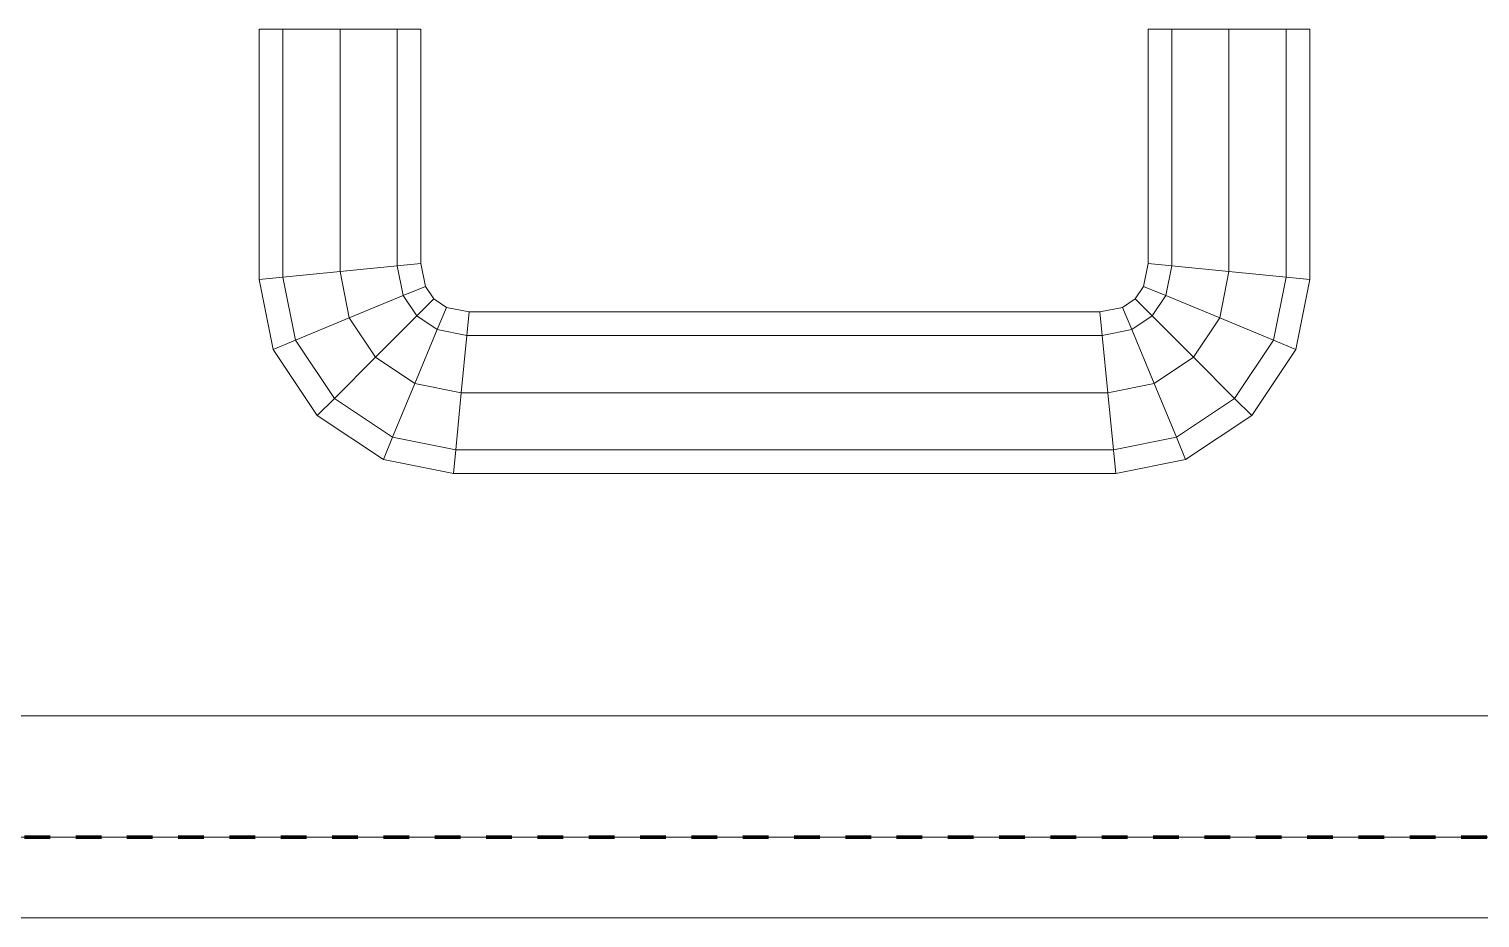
# Model space of a CAD drawing. Header units: millimetres. Extents: x -5300 to 98858, y -5196 to 93886.
# Drawn here: x 37123.5 to 37303.1, y 43005 to 43115 of the extents above; entities that cross this region are included whole.
import ezdxf

# ---------------------------------------------------------------- set-up
doc = ezdxf.new("R2010")
doc.units = ezdxf.units.MM
doc.linetypes.add('Штрих', pattern=[6.35, 3.175, -3.175])
doc.linetypes.add('Штрих_2_', pattern=[6.35, 3.175, -3.175])
for name, color, linetype, lineweight, true_color in [('_Разделитель помещений_', 4, 'Штрих', 70, 0x00ffff), ('Двери', 7, 'Continuous', 18, 0x7f7f7f), ('Стены', 7, 'Continuous', 18, 0x7f7f7f)]:
    doc.layers.add(name, color=color, linetype=linetype, lineweight=lineweight, true_color=true_color)

# ---------------------------------------------------------------- blocks, each defined once
blk = doc.blocks.new('СТВ_Перегородка_Кирпич 242319 - СТВ_Перегородка_Кирпич-249678-Подвал')
at = {"layer": 'Стены', "color": 254, "true_color": 0xd4d4d4}
for p, q in [((35750, 43030), (38750, 43030)), ((35750, 43030), (44750, 43030)), ((44750, 43030), (35750, 43030)), ((35750, 43030), (38500, 43030)), ((38500, 43030), (35750, 43030)), ((38500, 43030), (35765, 43030)), ((36400, 43030), (38100, 43030)), ((38100, 43030), (36400, 43030)), ((38100, 43030), (36400, 43030)), ((36400, 43030), (38100, 43030)), ((36400, 43030), (38100, 43030)), ((38100, 43030), (36400, 43030)), ((36400, 43030), (38100, 43030)), ((38100, 43030), (36400, 43030)), ((35750, 43015), (38500, 43015)), ((38500, 43015), (35750, 43015)), ((35765, 43015), (38500, 43015)), ((36400, 43015), (38100, 43015)), ((38100, 43015), (36400, 43015)), ((38100, 43015), (36400, 43015)), ((36400, 43015), (38100, 43015))]:
    blk.add_line(p, q, dxfattribs=at)
blk = doc.blocks.new('СТВ_Перегородка_Кирпич 242319 - СТВ_Перегородка_Кирпич 242319-249682-Подвал')
blk.add_blockref('СТВ_Перегородка_Кирпич 242319 - СТВ_Перегородка_Кирпич-249678-Подвал', (0, 0))
blk = doc.blocks.new('Дп-11 - Дп-11-249694-Подвал')
at = {"layer": 'Двери', "color": 254, "true_color": 0xd4d4d4}
for p, q in [((37152, 43115), (37154.93, 43115)), ((37152, 43084.02), (37152, 43115)), ((37154.93, 43115), (37152, 43115)), ((37152, 43115), (37152, 43084.02)), ((37154.93, 43115), (37154.93, 43084.3)), ((37154.93, 43115), (37162, 43115)), ((37154.93, 43084.3), (37154.93, 43115)), ((37154.93, 43084.3), (37154.93, 43115)), ((37162, 43115), (37154.93, 43115)), ((37154.93, 43115), (37154.93, 43084.3)), ((37162, 43115), (37162, 43085)), ((37162, 43115), (37169.07, 43115)), ((37162, 43085), (37162, 43115)), ((37162, 43085), (37162, 43115)), ((37169.07, 43115), (37162, 43115)), ((37162, 43115), (37162, 43085)), ((37169.07, 43115), (37169.07, 43085.7)), ((37169.07, 43115), (37172, 43115)), ((37169.07, 43085.7), (37169.07, 43115)), ((37169.07, 43085.7), (37169.07, 43115)), ((37172, 43115), (37169.07, 43115)), ((37169.07, 43115), (37169.07, 43085.7)), ((37172, 43115), (37172, 43085.98)), ((37172, 43085.98), (37172, 43115)), ((37264.93, 43115), (37262, 43115)), ((37262, 43115), (37264.93, 43115)), ((37262, 43085.98), (37262, 43115)), ((37262, 43115), (37264.93, 43115)), ((37264.93, 43115), (37262, 43115)), ((37262, 43115), (37262, 43085.98)), ((37272, 43115), (37264.93, 43115)), ((37264.93, 43115), (37272, 43115)), ((37264.93, 43085.7), (37264.93, 43115)), ((37264.93, 43115), (37272, 43115)), ((37264.93, 43115), (37264.93, 43085.7)), ((37264.93, 43085.7), (37264.93, 43115)), ((37272, 43115), (37264.93, 43115)), ((37264.93, 43115), (37264.93, 43085.7)), ((37272, 43085), (37272, 43115)), ((37272, 43115), (37279.07, 43115)), ((37279.07, 43115), (37272, 43115)), ((37272, 43115), (37279.07, 43115)), ((37272, 43115), (37272, 43085)), ((37272, 43085), (37272, 43115)), ((37279.07, 43115), (37272, 43115)), ((37272, 43115), (37272, 43085)), ((37279.07, 43084.3), (37279.07, 43115)), ((37279.07, 43115), (37282, 43115)), ((37279.07, 43115), (37279.07, 43084.3)), ((37282, 43115), (37279.07, 43115)), ((37279.07, 43115), (37282, 43115)), ((37282, 43115), (37279.07, 43115)), ((37279.07, 43115), (37279.07, 43084.3)), ((37279.07, 43084.3), (37279.07, 43115)), ((37282, 43115), (37282, 43084.02)), ((37282, 43084.02), (37282, 43115)), ((37154.93, 43084.3), (37152, 43084.02)), ((37152, 43084.02), (37154.93, 43084.3)), ((37152, 43084.02), (37154.93, 43084.3)), ((37154.93, 43084.3), (37152, 43084.02)), ((37162, 43085), (37154.93, 43084.3)), ((37154.93, 43084.3), (37162, 43085)), ((37154.93, 43084.3), (37162, 43085)), ((37162, 43085), (37154.93, 43084.3)), ((37154.93, 43084.3), (37156.48, 43076.5)), ((37156.48, 43076.5), (37154.93, 43084.3)), ((37156.48, 43076.5), (37154.93, 43084.3)), ((37154.93, 43084.3), (37156.48, 43076.5)), ((37169.07, 43085.7), (37162, 43085)), ((37162, 43085), (37169.07, 43085.7)), ((37162, 43085), (37169.07, 43085.7)), ((37169.07, 43085.7), (37162, 43085)), ((37162, 43085), (37163.14, 43079.26)), ((37163.14, 43079.26), (37162, 43085)), ((37163.14, 43079.26), (37162, 43085)), ((37162, 43085), (37163.14, 43079.26)), ((37172, 43085.98), (37169.07, 43085.7)), ((37169.07, 43085.7), (37172, 43085.98)), ((37169.07, 43085.7), (37172, 43085.98)), ((37172, 43085.98), (37169.07, 43085.7)), ((37169.07, 43085.7), (37169.8, 43082.02)), ((37169.8, 43082.02), (37169.07, 43085.7)), ((37169.8, 43082.02), (37169.07, 43085.7)), ((37169.07, 43085.7), (37169.8, 43082.02)), ((37172, 43085.98), (37172.56, 43083.16)), ((37172.56, 43083.16), (37172, 43085.98)), ((37261.44, 43083.16), (37262, 43085.98)), ((37262, 43085.98), (37261.44, 43083.16)), ((37262, 43085.98), (37264.93, 43085.7)), ((37264.93, 43085.7), (37262, 43085.98)), ((37262, 43085.98), (37264.93, 43085.7)), ((37264.93, 43085.7), (37262, 43085.98)), ((37264.2, 43082.02), (37264.93, 43085.7)), ((37264.93, 43085.7), (37264.2, 43082.02)), ((37264.93, 43085.7), (37264.2, 43082.02)), ((37264.2, 43082.02), (37264.93, 43085.7)), ((37264.93, 43085.7), (37272, 43085)), ((37272, 43085), (37264.93, 43085.7)), ((37264.93, 43085.7), (37272, 43085)), ((37272, 43085), (37264.93, 43085.7)), ((37270.86, 43079.26), (37272, 43085)), ((37272, 43085), (37270.86, 43079.26)), ((37272, 43085), (37270.86, 43079.26)), ((37270.86, 43079.26), (37272, 43085)), ((37272, 43085), (37279.07, 43084.3)), ((37279.07, 43084.3), (37272, 43085)), ((37279.07, 43084.3), (37272, 43085)), ((37272, 43085), (37279.07, 43084.3)), ((37277.52, 43076.5), (37279.07, 43084.3)), ((37279.07, 43084.3), (37277.52, 43076.5)), ((37279.07, 43084.3), (37277.52, 43076.5)), ((37277.52, 43076.5), (37279.07, 43084.3)), ((37279.07, 43084.3), (37282, 43084.02)), ((37282, 43084.02), (37279.07, 43084.3)), ((37282, 43084.02), (37279.07, 43084.3)), ((37279.07, 43084.3), (37282, 43084.02)), ((37153.72, 43075.36), (37152, 43084.02)), ((37152, 43084.02), (37153.72, 43075.36)), ((37172.56, 43083.16), (37169.8, 43082.02)), ((37169.8, 43082.02), (37172.56, 43083.16)), ((37169.8, 43082.02), (37172.56, 43083.16)), ((37172.56, 43083.16), (37169.8, 43082.02)), ((37172.56, 43083.16), (37173.6, 43081.6)), ((37173.6, 43081.6), (37172.56, 43083.16)), ((37260.4, 43081.6), (37261.44, 43083.16)), ((37261.44, 43083.16), (37260.4, 43081.6)), ((37261.44, 43083.16), (37264.2, 43082.02)), ((37264.2, 43082.02), (37261.44, 43083.16)), ((37264.2, 43082.02), (37261.44, 43083.16)), ((37261.44, 43083.16), (37264.2, 43082.02)), ((37282, 43084.02), (37280.28, 43075.36)), ((37280.28, 43075.36), (37282, 43084.02)), ((37169.8, 43082.02), (37163.14, 43079.26)), ((37163.14, 43079.26), (37169.8, 43082.02)), ((37163.14, 43079.26), (37169.8, 43082.02)), ((37169.8, 43082.02), (37163.14, 43079.26)), ((37169.8, 43082.02), (37171.49, 43079.49)), ((37171.49, 43079.49), (37169.8, 43082.02)), ((37171.49, 43079.49), (37169.8, 43082.02)), ((37169.8, 43082.02), (37171.49, 43079.49)), ((37173.6, 43081.6), (37171.49, 43079.49)), ((37171.49, 43079.49), (37173.6, 43081.6)), ((37171.49, 43079.49), (37173.6, 43081.6)), ((37173.6, 43081.6), (37171.49, 43079.49)), ((37173.6, 43081.6), (37175.16, 43080.56)), ((37175.16, 43080.56), (37173.6, 43081.6)), ((37258.84, 43080.56), (37260.4, 43081.6)), ((37260.4, 43081.6), (37258.84, 43080.56)), ((37260.4, 43081.6), (37262.51, 43079.49)), ((37262.51, 43079.49), (37260.4, 43081.6)), ((37262.51, 43079.49), (37260.4, 43081.6)), ((37260.4, 43081.6), (37262.51, 43079.49)), ((37262.51, 43079.49), (37264.2, 43082.02)), ((37264.2, 43082.02), (37262.51, 43079.49)), ((37264.2, 43082.02), (37262.51, 43079.49)), ((37262.51, 43079.49), (37264.2, 43082.02)), ((37264.2, 43082.02), (37270.86, 43079.26)), ((37270.86, 43079.26), (37264.2, 43082.02)), ((37270.86, 43079.26), (37264.2, 43082.02)), ((37264.2, 43082.02), (37270.86, 43079.26)), ((37163.14, 43079.26), (37156.48, 43076.5)), ((37156.48, 43076.5), (37163.14, 43079.26)), ((37156.48, 43076.5), (37163.14, 43079.26)), ((37163.14, 43079.26), (37156.48, 43076.5)), ((37163.14, 43079.26), (37166.39, 43074.39)), ((37166.39, 43074.39), (37163.14, 43079.26)), ((37166.39, 43074.39), (37163.14, 43079.26)), ((37163.14, 43079.26), (37166.39, 43074.39)), ((37171.49, 43079.49), (37166.39, 43074.39)), ((37166.39, 43074.39), (37171.49, 43079.49)), ((37166.39, 43074.39), (37171.49, 43079.49)), ((37171.49, 43079.49), (37166.39, 43074.39)), ((37171.49, 43079.49), (37174.02, 43077.8)), ((37174.02, 43077.8), (37171.49, 43079.49)), ((37174.02, 43077.8), (37171.49, 43079.49)), ((37171.49, 43079.49), (37174.02, 43077.8)), ((37175.16, 43080.56), (37174.02, 43077.8)), ((37174.02, 43077.8), (37175.16, 43080.56)), ((37174.02, 43077.8), (37175.16, 43080.56)), ((37175.16, 43080.56), (37174.02, 43077.8)), ((37175.16, 43080.56), (37177.98, 43080)), ((37177.98, 43080), (37175.16, 43080.56)), ((37177.98, 43080), (37177.7, 43077.07)), ((37177.7, 43077.07), (37177.98, 43080)), ((37177.7, 43077.07), (37177.98, 43080)), ((37177.98, 43080), (37177.7, 43077.07)), ((37177.98, 43080), (37256.02, 43080)), ((37256.02, 43080), (37177.98, 43080)), ((37256.02, 43080), (37258.84, 43080.56)), ((37258.84, 43080.56), (37256.02, 43080)), ((37256.02, 43080), (37256.3, 43077.07)), ((37256.3, 43077.07), (37256.02, 43080)), ((37256.3, 43077.07), (37256.02, 43080)), ((37256.02, 43080), (37256.3, 43077.07)), ((37258.84, 43080.56), (37259.98, 43077.8)), ((37259.98, 43077.8), (37258.84, 43080.56)), ((37259.98, 43077.8), (37258.84, 43080.56)), ((37258.84, 43080.56), (37259.98, 43077.8)), ((37259.98, 43077.8), (37262.51, 43079.49)), ((37262.51, 43079.49), (37259.98, 43077.8)), ((37262.51, 43079.49), (37259.98, 43077.8)), ((37259.98, 43077.8), (37262.51, 43079.49)), ((37262.51, 43079.49), (37267.61, 43074.39)), ((37267.61, 43074.39), (37262.51, 43079.49)), ((37267.61, 43074.39), (37262.51, 43079.49)), ((37262.51, 43079.49), (37267.61, 43074.39)), ((37267.61, 43074.39), (37270.86, 43079.26)), ((37270.86, 43079.26), (37267.61, 43074.39)), ((37270.86, 43079.26), (37267.61, 43074.39)), ((37267.61, 43074.39), (37270.86, 43079.26)), ((37270.86, 43079.26), (37277.52, 43076.5)), ((37277.52, 43076.5), (37270.86, 43079.26)), ((37277.52, 43076.5), (37270.86, 43079.26)), ((37270.86, 43079.26), (37277.52, 43076.5)), ((37174.02, 43077.8), (37171.26, 43071.14)), ((37171.26, 43071.14), (37174.02, 43077.8)), ((37171.26, 43071.14), (37174.02, 43077.8)), ((37174.02, 43077.8), (37171.26, 43071.14)), ((37174.02, 43077.8), (37177.7, 43077.07)), ((37177.7, 43077.07), (37174.02, 43077.8)), ((37177.7, 43077.07), (37174.02, 43077.8)), ((37174.02, 43077.8), (37177.7, 43077.07)), ((37177.7, 43077.07), (37177, 43070)), ((37177, 43070), (37177.7, 43077.07)), ((37177, 43070), (37177.7, 43077.07)), ((37177.7, 43077.07), (37177, 43070)), ((37177.7, 43077.07), (37256.3, 43077.07)), ((37256.3, 43077.07), (37177.7, 43077.07)), ((37256.3, 43077.07), (37177.7, 43077.07)), ((37177.7, 43077.07), (37256.3, 43077.07)), ((37256.3, 43077.07), (37259.98, 43077.8)), ((37259.98, 43077.8), (37256.3, 43077.07)), ((37259.98, 43077.8), (37256.3, 43077.07)), ((37256.3, 43077.07), (37259.98, 43077.8)), ((37256.3, 43077.07), (37257, 43070)), ((37257, 43070), (37256.3, 43077.07)), ((37257, 43070), (37256.3, 43077.07)), ((37256.3, 43077.07), (37257, 43070)), ((37259.98, 43077.8), (37262.74, 43071.14)), ((37262.74, 43071.14), (37259.98, 43077.8)), ((37262.74, 43071.14), (37259.98, 43077.8)), ((37259.98, 43077.8), (37262.74, 43071.14)), ((37156.48, 43076.5), (37153.72, 43075.36)), ((37153.72, 43075.36), (37156.48, 43076.5)), ((37153.72, 43075.36), (37156.48, 43076.5)), ((37156.48, 43076.5), (37153.72, 43075.36)), ((37159.18, 43067.18), (37153.72, 43075.36)), ((37153.72, 43075.36), (37159.18, 43067.18)), ((37156.48, 43076.5), (37161.3, 43069.3)), ((37161.3, 43069.3), (37156.48, 43076.5)), ((37161.3, 43069.3), (37156.48, 43076.5)), ((37156.48, 43076.5), (37161.3, 43069.3)), ((37272.7, 43069.3), (37277.52, 43076.5)), ((37277.52, 43076.5), (37272.7, 43069.3)), ((37277.52, 43076.5), (37272.7, 43069.3)), ((37272.7, 43069.3), (37277.52, 43076.5)), ((37280.28, 43075.36), (37274.82, 43067.18)), ((37274.82, 43067.18), (37280.28, 43075.36)), ((37277.52, 43076.5), (37280.28, 43075.36)), ((37280.28, 43075.36), (37277.52, 43076.5)), ((37280.28, 43075.36), (37277.52, 43076.5)), ((37277.52, 43076.5), (37280.28, 43075.36)), ((37166.39, 43074.39), (37161.3, 43069.3)), ((37161.3, 43069.3), (37166.39, 43074.39)), ((37161.3, 43069.3), (37166.39, 43074.39)), ((37166.39, 43074.39), (37161.3, 43069.3)), ((37166.39, 43074.39), (37171.26, 43071.14)), ((37171.26, 43071.14), (37166.39, 43074.39)), ((37171.26, 43071.14), (37166.39, 43074.39)), ((37166.39, 43074.39), (37171.26, 43071.14)), ((37262.74, 43071.14), (37267.61, 43074.39)), ((37267.61, 43074.39), (37262.74, 43071.14)), ((37267.61, 43074.39), (37262.74, 43071.14)), ((37262.74, 43071.14), (37267.61, 43074.39)), ((37267.61, 43074.39), (37272.7, 43069.3)), ((37272.7, 43069.3), (37267.61, 43074.39)), ((37272.7, 43069.3), (37267.61, 43074.39)), ((37267.61, 43074.39), (37272.7, 43069.3)), ((37171.26, 43071.14), (37168.5, 43064.48)), ((37168.5, 43064.48), (37171.26, 43071.14)), ((37168.5, 43064.48), (37171.26, 43071.14)), ((37171.26, 43071.14), (37168.5, 43064.48)), ((37171.26, 43071.14), (37177, 43070)), ((37177, 43070), (37171.26, 43071.14)), ((37177, 43070), (37171.26, 43071.14)), ((37171.26, 43071.14), (37177, 43070)), ((37177, 43070), (37176.3, 43062.93)), ((37176.3, 43062.93), (37177, 43070)), ((37176.3, 43062.93), (37177, 43070)), ((37177, 43070), (37176.3, 43062.93)), ((37177, 43070), (37257, 43070)), ((37257, 43070), (37177, 43070)), ((37257, 43070), (37177, 43070)), ((37177, 43070), (37257, 43070)), ((37257, 43070), (37262.74, 43071.14)), ((37262.74, 43071.14), (37257, 43070)), ((37262.74, 43071.14), (37257, 43070)), ((37257, 43070), (37262.74, 43071.14)), ((37257, 43070), (37257.7, 43062.93)), ((37257.7, 43062.93), (37257, 43070)), ((37257.7, 43062.93), (37257, 43070)), ((37257, 43070), (37257.7, 43062.93)), ((37262.74, 43071.14), (37265.5, 43064.48)), ((37265.5, 43064.48), (37262.74, 43071.14)), ((37265.5, 43064.48), (37262.74, 43071.14)), ((37262.74, 43071.14), (37265.5, 43064.48)), ((37161.3, 43069.3), (37159.18, 43067.18)), ((37159.18, 43067.18), (37161.3, 43069.3)), ((37159.18, 43067.18), (37161.3, 43069.3)), ((37161.3, 43069.3), (37159.18, 43067.18)), ((37161.3, 43069.3), (37168.5, 43064.48)), ((37168.5, 43064.48), (37161.3, 43069.3)), ((37168.5, 43064.48), (37161.3, 43069.3)), ((37161.3, 43069.3), (37168.5, 43064.48)), ((37265.5, 43064.48), (37272.7, 43069.3)), ((37272.7, 43069.3), (37265.5, 43064.48)), ((37272.7, 43069.3), (37265.5, 43064.48)), ((37265.5, 43064.48), (37272.7, 43069.3)), ((37272.7, 43069.3), (37274.82, 43067.18)), ((37274.82, 43067.18), (37272.7, 43069.3)), ((37274.82, 43067.18), (37272.7, 43069.3)), ((37272.7, 43069.3), (37274.82, 43067.18)), ((37167.36, 43061.72), (37159.18, 43067.18)), ((37159.18, 43067.18), (37167.36, 43061.72)), ((37274.82, 43067.18), (37266.64, 43061.72)), ((37266.64, 43061.72), (37274.82, 43067.18)), ((37168.5, 43064.48), (37167.36, 43061.72)), ((37167.36, 43061.72), (37168.5, 43064.48)), ((37167.36, 43061.72), (37168.5, 43064.48)), ((37168.5, 43064.48), (37167.36, 43061.72)), ((37168.5, 43064.48), (37176.3, 43062.93)), ((37176.3, 43062.93), (37168.5, 43064.48)), ((37176.3, 43062.93), (37168.5, 43064.48)), ((37168.5, 43064.48), (37176.3, 43062.93)), ((37257.7, 43062.93), (37265.5, 43064.48)), ((37265.5, 43064.48), (37257.7, 43062.93)), ((37265.5, 43064.48), (37257.7, 43062.93)), ((37257.7, 43062.93), (37265.5, 43064.48)), ((37265.5, 43064.48), (37266.64, 43061.72)), ((37266.64, 43061.72), (37265.5, 43064.48)), ((37266.64, 43061.72), (37265.5, 43064.48)), ((37265.5, 43064.48), (37266.64, 43061.72)), ((37176.3, 43062.93), (37176.02, 43060)), ((37176.02, 43060), (37176.3, 43062.93)), ((37176.02, 43060), (37176.3, 43062.93)), ((37176.3, 43062.93), (37176.02, 43060)), ((37176.3, 43062.93), (37257.7, 43062.93)), ((37257.7, 43062.93), (37176.3, 43062.93)), ((37257.7, 43062.93), (37176.3, 43062.93)), ((37176.3, 43062.93), (37257.7, 43062.93)), ((37257.7, 43062.93), (37257.98, 43060)), ((37257.98, 43060), (37257.7, 43062.93)), ((37257.98, 43060), (37257.7, 43062.93)), ((37257.7, 43062.93), (37257.98, 43060)), ((37176.02, 43060), (37167.36, 43061.72)), ((37167.36, 43061.72), (37176.02, 43060)), ((37266.64, 43061.72), (37257.98, 43060)), ((37257.98, 43060), (37266.64, 43061.72)), ((37257.98, 43060), (37176.02, 43060)), ((37176.02, 43060), (37257.98, 43060)), ((38100, 43015), (36400, 43015)), ((36400, 43015), (38100, 43015)), ((36400, 43015), (38100, 43015)), ((38100, 43015), (36400, 43015)), ((38000, 43015), (36500, 43015)), ((36500, 43015), (38000, 43015)), ((38000, 43015), (36500, 43015)), ((36500, 43015), (38000, 43015)), ((36400, 43005), (38100, 43005)), ((38100, 43005), (36400, 43005)), ((38000, 43005), (36500, 43005)), ((36500, 43005), (38000, 43005))]:
    blk.add_line(p, q, dxfattribs=at)
blk = doc.blocks.new('Дп-11 - Дп-11-249698-Подвал')
blk.add_blockref('Дп-11 - Дп-11-249694-Подвал', (0, 0))

msp = doc.modelspace()

# ---------------------------------------------------------------- linework, layer by layer
at = {"layer": '_Разделитель помещений_', "color": 131, "linetype": 'Штрих_2_', "true_color": 0xaaffff}
msp.add_line((38485, 43015), (35765, 43015), dxfattribs=at)

# ---------------------------------------------------------------- block references
at = {"layer": 'Двери', "color": 254, "true_color": 0xd4d4d4}
msp.add_blockref('Дп-11 - Дп-11-249698-Подвал', (0, 0), dxfattribs=at)
at = {"layer": 'Стены', "color": 254, "true_color": 0xd4d4d4}
msp.add_blockref('СТВ_Перегородка_Кирпич 242319 - СТВ_Перегородка_Кирпич 242319-249682-Подвал', (0, 0), dxfattribs=at)

doc.saveas('drawing.dxf')
